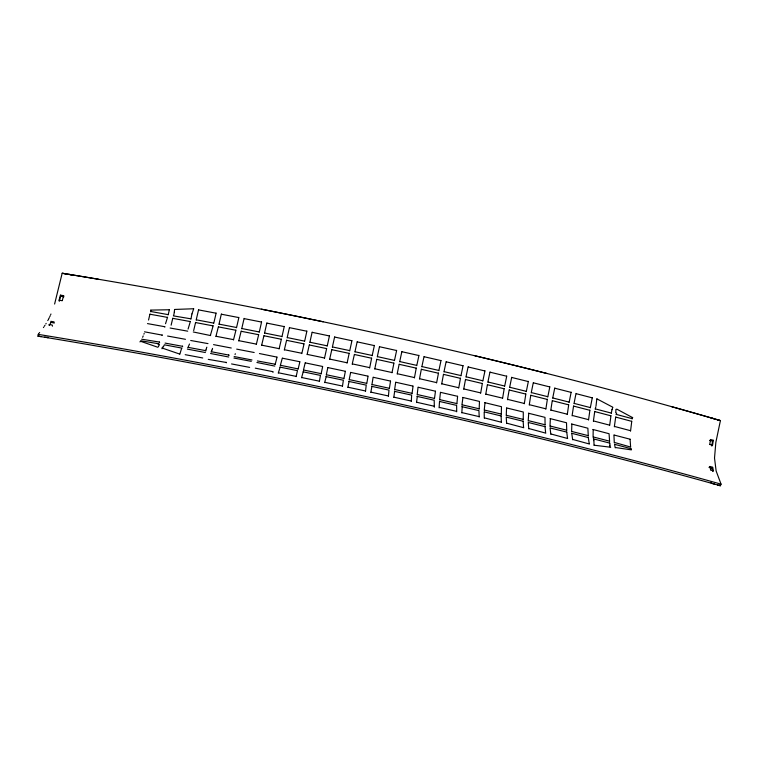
<?xml version="1.0" encoding="UTF-8"?>
<svg xmlns="http://www.w3.org/2000/svg" width="759" height="759" viewBox="0 0 759 759"><rect width="100%" height="100%" fill="white"/><g stroke="black" fill="none" stroke-linecap="round" stroke-linejoin="round"><path stroke-width="1.14" d="M592.874 429.461L609.069 433.721L609.619 441.624M506.234 415.704L506.576 407.868M484.185 411.9L484.289 418.181M501.301 414.518L501.462 406.701L484.707 402.64M593.187 429.594L593.083 437.336M72.01 275.175L68.898 274.341M571.48 423.968L587.874 428.218L588.291 436.112M461.851 406.653L478.938 410.61L479.204 417.071M439.091 407.849L439.527 401.492M571.859 424.129L571.612 431.862M484.223 410.353L484.992 402.754M550.076 418.579L566.508 422.763L566.745 430.543M434.347 407.203L434.195 400.23L417.014 396.378M479.138 409.148L479.479 401.445L462.573 397.403M462.212 406.691L461.833 412.924M550.37 418.702L549.981 426.425M439.812 401.511L456.624 405.391L456.709 411.814M528.435 413.219L544.981 417.355L545.076 425.116M461.918 405.202L462.914 397.545M416.53 402.564L417.289 396.397M528.729 413.332L528.188 421.036M456.88 403.94L457.611 396.245M506.927 408.019L523.293 412.004L523.245 419.746M411.312 401.397L411.644 395.126L394.386 391.321M439.641 399.955L440.448 392.289M38.662 333.694L37.95 336.133L47.646 337.727A1293.232 250.1 11.1 0 1 711.847 483.369L714.693 484.157M434.461 398.684L435.495 391.113M630.549 431.103L631.773 421.179M393.788 397.412L394.661 391.35M614.335 426.805L615.72 416.9M609.648 425.571L610.967 415.59M593.377 421.236L594.743 411.378M388.418 396.236L388.988 390.098L371.663 386.34M417.165 394.851L418.067 387.175M588.538 419.983L589.914 410.126M412.042 393.788L413.057 386.046M572.077 415.837L573.586 405.904M567.277 414.537L568.719 404.661M550.778 410.363L552.277 400.486M545.863 409.129L547.372 399.253M529.241 405.002L530.807 395.116M370.781 392.469L371.929 386.359M394.585 389.813L395.714 382.185M709.798 444.243L710.519 439.489L713.289 440.286L712.578 445.03M524.289 403.779L525.864 393.893M389.358 388.57L390.562 381.046M507.477 399.756L509.185 389.794M365.515 391.321L366.227 385.126L348.846 381.426M502.572 398.484L504.213 388.589M485.732 394.433L487.42 384.538M480.675 393.153L482.363 383.371M713.289 440.286L712.559 441.026L711.781 446.017L712.549 445.258L709.769 444.47M371.901 384.832L373.134 377.204M616.688 413.048L616.099 414.642M463.683 389.301L465.523 379.339M458.711 388.058L460.495 378.153M366.73 383.798L368.087 376.103M441.672 384.101L443.503 374.196M347.84 387.441L349.102 381.445M436.596 382.934L438.503 372.992M174.38 312.139L173.707 315.27M632.143 418.93L632.152 418.218A1.233 1.157 71 0 1 632.589 417.602L632.664 417.431M611.318 413.37L611.925 409.661M419.471 379.026L421.368 369.121M595.132 409.12L595.862 406.805M596.024 405.894L596.84 398.826M342.442 386.293L343.381 380.221L325.953 376.578M590.303 407.868L592.324 397.64M414.405 377.963L416.283 367.963M573.994 403.646L576.034 393.409M569.127 402.403L571.166 392.156M349.131 379.927L350.649 372.375M552.685 398.219L554.753 387.963M547.78 396.985L549.848 386.729M397.156 374.016L399.177 364.168M531.224 392.849L533.311 382.574M391.995 372.792L393.949 363.001M526.281 391.625L528.378 381.341M343.893 378.807L345.392 371.236M509.612 387.526L511.718 377.232M504.64 386.312L506.756 376.018M487.857 382.261L489.991 371.948M374.747 369.073L376.787 359.168M482.819 380.99L485.001 370.753M460.941 375.876L463.104 365.544M465.969 377.062L468.132 366.73M369.642 368.049L371.654 358.039M438.863 370.667L441.026 360.449M443.958 371.919L446.15 361.578M65.786 273.838L62.172 273.259L54.61 304.036M416.748 365.686L418.968 355.326M421.833 366.834L424.044 356.483M352.176 364.273L354.406 354.349M324.662 382.631L326.199 376.597M394.452 360.61L396.663 350.364M399.68 361.768L401.881 351.531M347.081 363.096L349.206 353.191M326.266 375.088L327.841 367.508M372.147 355.762L374.405 345.383M377.27 356.882L379.528 346.502M354.927 351.958L357.176 341.692M329.596 359.472L331.844 349.501M349.7 350.905L351.986 340.516M319.368 381.53L320.459 375.392L303.04 371.815M321.066 374.083L322.689 366.445M324.482 358.314L326.674 348.409M332.347 347.214L334.653 336.816M284.293 326.379L281.95 336.787M289.483 327.433L287.139 337.84M306.921 331.009L304.596 341.417M312.139 332.148L309.843 342.432M327.186 346.123L329.491 335.725M238.905 317.366L236.504 327.784M244.113 318.382L241.723 328.799M261.618 321.835L259.246 332.243M266.864 322.936L264.521 333.22M198.602 309.672L196.164 320.089M216.154 312.993L213.734 323.41M221.362 313.979L218.953 324.406M304.084 343.704L301.816 353.609M309.311 344.833L307.091 354.614M286.617 340.127L284.302 350.032M281.418 339.074L279.084 348.979M263.961 335.62L261.608 345.392M305.184 362.821L303.42 370.25M258.715 334.529L256.314 344.425M169.437 309.549L168.137 314.919M235.964 330.07L233.487 339.956M241.182 331.085L238.724 340.971M299.909 361.72L298.078 369.235M190.945 319.122L191.942 313.941M218.402 326.693L215.879 336.569M303.221 371.815L301.57 377.754M671.8 406.72A1264.94 276.285 11.2 0 1 711.515 418.019L720.414 420.59L715.841 442.45L714.513 458.066L716.135 470.978L721.05 484.157L720.357 485.741L711.847 483.369A47.172 18.719 -76.9 0 1 710.927 482.733M213.184 325.696L210.48 335.07M150.548 311.74L150.813 311.427A1.888 1.812 -8.2 0 0 150.813 310.279M195.604 322.376L193.678 330.563M190.386 321.408L188.08 329.064M279.891 367.109L297.462 370.639L296.133 376.644M282.31 358.134L280.27 365.705M167.568 317.205L165.538 323.704M172.796 318.154L171.126 325.184M149.969 314.027L148.546 320.032M277.073 357.072L275.119 364.662M60.454 295.147L60.644 296.124L63.832 296.835L63.614 295.659L60.454 295.147L59.155 299.928M63.614 295.659L62.304 300.498M60.644 296.124L59.278 301.219L59.079 300.213L62.238 300.725M191.961 313.865L193.668 308.875M280.147 367.214L278.259 373.096M164.883 327.063L164.722 326.56M273.05 372.308L272.775 371.559M235.318 353.703L235.053 354.548M190.708 340.487L207.994 343.609M212.548 348.39L212.122 349.69M228.962 355.554L228.81 354.87M206.827 347.186L206.571 347.954M233.905 358.049L251.295 361.35M211.97 350.108L211.761 350.734M206.42 348.381L206.125 349.216M161.961 335.184L162.483 335.08M211.609 351.142L211.097 352.034M205.983 349.633L205.793 351.028M189.494 344.045L187.871 347.745M144.172 333.476L143.906 334.159M226.277 362.821L226.163 362.28M226.106 362.441L208.26 359.368M182.549 346.095L182.644 346.683M158.185 344.624L158.859 343.865M143.204 335.924L142.626 337.29M181.534 348.599L179.864 354.111M159.618 342.707L159.352 341.939M50.957 314.017L50.654 314.719M182.065 348.134L164.352 344.823L163.356 346.872M594.088 445.21L610.701 447.231M711.268 418.588L711.515 418.019L714.257 418.816M50.227 315.678L49.733 316.75M158.555 343.77L141.051 340.791A1.328 0.759 1 0 1 140.453 341.237L139.969 341.929M49.288 317.66L48.415 319.378M612.741 407.194L597.001 398.902M48.054 320.061L47.76 320.611M594.041 445.135L593.899 440.856M51.062 322.338L54.287 323.049L54.041 321.863L50.844 321.342L51.062 322.338L49.212 325.459L49.003 324.51L52.219 325.032L52.466 326.18M46.166 323.381L45.815 323.941M44.971 325.279L44.364 326.199M43.775 327.053L43.415 327.575M162.009 348.761L162.445 348.153L179.684 354.064M39.648 332.508L39.212 333.03M193.668 308.752L174.617 309.454M615.217 447.829L614.562 444.357M170.13 328.021L187.72 331.18M141.62 339.197L159.305 342.043M234.142 356.559L252.016 359.975M708.944 467.316L711.895 467.961L712.673 467.231L709.855 466.434M173.365 315.877L190.727 318.789M257.377 360.942L274.9 364.178M712.729 471.519L713.469 470.817L710.652 470.02M572.675 439.765L571.736 433.351M550.816 434.3L550.057 427.905M528.795 428.873L528.226 422.516M506.614 423.503L506.244 417.175M231.552 363.931L249.626 367.384M614.297 442.933L613.936 434.935M48.168 337.347L44.411 337.186M614.335 435.106L630.217 439.243M169.086 309.757L150.671 310.099M187.378 349.121L205.395 352.537M210.566 353.495L228.696 357.015M256.912 362.489L274.786 366.094M254.189 352.508L236.694 349.131M231.258 348.02L213.554 344.624M185.471 339.311L167.587 336.038M615.502 447.535L631.403 449.878M593.32 438.844L609.8 443.123M62.674 273.325L72.02 274.853A1264.94 276.285 11.2 0 1 98.623 279.274M41.185 336.654L37.95 336.133A51.214 14.051 -77.8 0 0 38.785 335.744M150.102 314.245L167.227 317.338M147.502 323.6L164.684 326.702M150.794 311.503L167.919 314.596M161.999 335.07L144.476 331.816M172.929 318.372L190.054 321.531M165.092 343.096L182.464 346.294M198.744 309.928L215.831 313.154M196.42 319.852L213.526 323.078M195.756 322.594L212.862 325.829M193.289 331.977L210.641 335.573M188.251 347.375L205.623 350.639M185.177 354.671L202.729 357.973M218.554 326.911L235.651 330.203M216.154 336.294L233.298 339.596M211.4 351.74L228.744 355.07M221.514 314.245L238.582 317.537M219.218 324.169L236.305 327.461M244.265 318.647L261.305 322.006M241.988 328.562L259.047 331.92M241.343 331.313L258.411 334.662M239.009 340.706L256.125 344.064M266.978 323.135L283.989 326.55M264.73 333.049L281.75 336.465M264.085 335.791L281.124 339.207M261.817 345.193L278.904 348.609M255.28 368.153L272.747 371.635M276.798 357.072L259.436 353.542M287.424 337.613L304.406 341.095M286.798 340.364L303.79 343.836M284.597 349.766L301.636 353.239M282.519 358.22L299.644 361.711M280.659 365.345L297.907 368.855M278.562 372.811L296.001 376.35M289.653 327.698L306.627 331.18M307.31 354.415L324.311 357.954M305.346 362.887L322.433 366.436M303.647 370.031L320.858 373.599M301.807 377.546L319.188 381.141M312.272 332.357L329.197 335.895M310.061 342.262L327.006 345.8M309.444 345.003L326.398 348.542M328.116 367.631L345.155 371.236M326.579 374.794L343.732 378.418M324.975 382.356L342.309 386.008M334.833 337.091L351.702 340.687M332.641 346.986L349.529 350.582M332.034 349.728L348.931 353.324M329.966 359.14L346.91 362.736M349.434 379.633L366.521 383.314M348.077 387.232L365.345 390.942M355.146 351.787L371.976 355.44M354.557 354.529L371.388 358.182M352.555 363.941L369.443 367.593M350.819 372.441L367.792 376.103M357.318 341.892L374.13 345.554M371.094 392.185L388.295 395.942M375.06 368.817L391.881 372.517M373.437 377.327L390.344 381.046M372.204 384.547L389.234 388.276M379.718 346.778L396.464 350.487M377.574 356.664L394.338 360.364M376.995 359.405L393.76 363.106M709.637 440.381L712.559 441.026M395.961 382.289L412.792 386.046M394.889 389.528L411.843 393.304M394.016 397.204L411.141 401.018M399.908 361.607L416.596 365.364M399.338 364.348L416.036 368.096M397.469 373.76L414.215 377.517M402.033 351.74L418.702 355.497M417.478 394.576L434.338 398.399M416.833 402.289L433.882 406.15M422.146 366.625L438.759 370.43M421.587 369.358L438.209 373.162M419.784 378.769L436.453 382.574M418.389 387.308L435.144 391.122M424.253 356.758L440.846 360.572M439.945 399.68L456.728 403.551M439.546 407.441L456.501 411.34M441.994 383.845L458.578 387.697M440.713 392.394L457.373 396.255M446.358 361.853L462.867 365.715M444.281 371.701L460.798 375.553M443.73 374.434L460.258 378.286M462.136 412.649L478.986 416.587M464.081 388.988L480.57 392.877M462.297 404.851L478.986 408.759M466.292 376.853L482.724 380.752M465.76 379.585L482.193 383.475M484.593 417.915L501.519 422.279M468.35 367.014L484.764 370.923M484.527 410.078L501.111 414.034M484.489 411.928L501.301 415.989M488.179 382.052L504.517 385.999M487.657 384.785L503.995 388.731M486.054 394.187L502.439 398.124M490.219 372.233L506.528 376.189M506.614 415.363L523.093 419.357M506.623 417.213L523.283 421.292M506.908 423.228L523.767 427.734M507.885 399.443L524.165 403.427M511.946 377.517L528.16 381.521M509.934 387.318L526.167 391.312M509.422 390.05L525.664 394.035M528.568 420.695L544.924 424.736M528.625 422.564L545.152 426.681M529.089 428.607L545.825 433.152M529.573 404.756L545.74 408.778M531.556 392.64L547.666 396.672M531.053 395.363L547.173 399.395M551.1 434.025L567.675 438.512M533.539 382.859L549.639 386.9M550.36 426.084L566.603 430.163M550.465 428.057L566.869 432.108M552.524 400.743L568.538 404.803M551.11 410.126L567.163 414.177M572.96 439.499L589.411 444.015M554.99 388.257L570.967 392.337M553.017 398.02L569.022 402.09M571.992 431.52L588.111 435.628M572.144 433.398L588.434 437.601M572.495 415.534L588.424 419.632M574.326 403.446L590.208 407.555M573.851 406.16L589.734 410.268M593.453 437.004L609.449 441.15M576.271 393.703L592.134 397.82M595.473 408.93L611.223 413.067M594.999 411.634L610.758 415.771M593.709 420.998L609.515 425.125M614.743 442.525L630.738 447.079M614.98 444.423L630.985 448.683M614.752 426.511L630.425 430.666M616.441 414.452L632.057 418.626M615.985 417.156L631.611 421.321M717.53 484.954L720.357 485.741A48.842 19.601 -77.1 0 1 719.475 485.001M716.999 419.604L719.731 420.401M140.453 341.237L157.825 347.261M632.589 417.611L616.716 409.082M711.847 483.369L711.06 482.259M713.413 470.58L712.71 467.43M610.094 445.315L609.676 443.038M710.585 469.745L709.893 466.605M711.895 467.961L712.521 470.627M589.24 443.636L588.291 437.516M567.504 438.038L566.736 432.032M630.871 448.597L630.871 448.645A1.869 1.072 25.1 0 0 631.203 449.461M545.607 432.583L545.019 426.605M593.87 440.666L593.652 438.892M630.596 446.7L630.084 439.262M523.558 427.26L523.141 421.217M501.348 421.9L501.111 415.894M62.172 273.259A1266.686 276.39 11.2 0 1 720.414 420.59M38.102 334.349A1294.237 250.897 11.1 0 1 721.05 484.157M48.462 337.442A49.392 13.311 -77.9 0 1 47.646 337.727M261.362 309.16A1264.94 276.285 11.2 0 1 323.182 321.778M474.878 355.762A1264.94 276.285 11.2 0 1 546.717 373.419M612.067 409.699A21.385 20.835 33.2 0 1 612.75 407.422M610.008 446.899A22.02 13.387 7.2 0 1 609.695 445.305M615.891 409.376A13.339 10.598 88.9 0 1 615.682 412.773M163.071 346.749A22.817 13.064 14.2 0 1 161.99 347.926M174.532 309.672A22.334 21.527 26.6 0 1 174.257 312.11M158.384 346.74A14.222 7.04 -18.3 0 1 159.532 344.652"/></g></svg>
